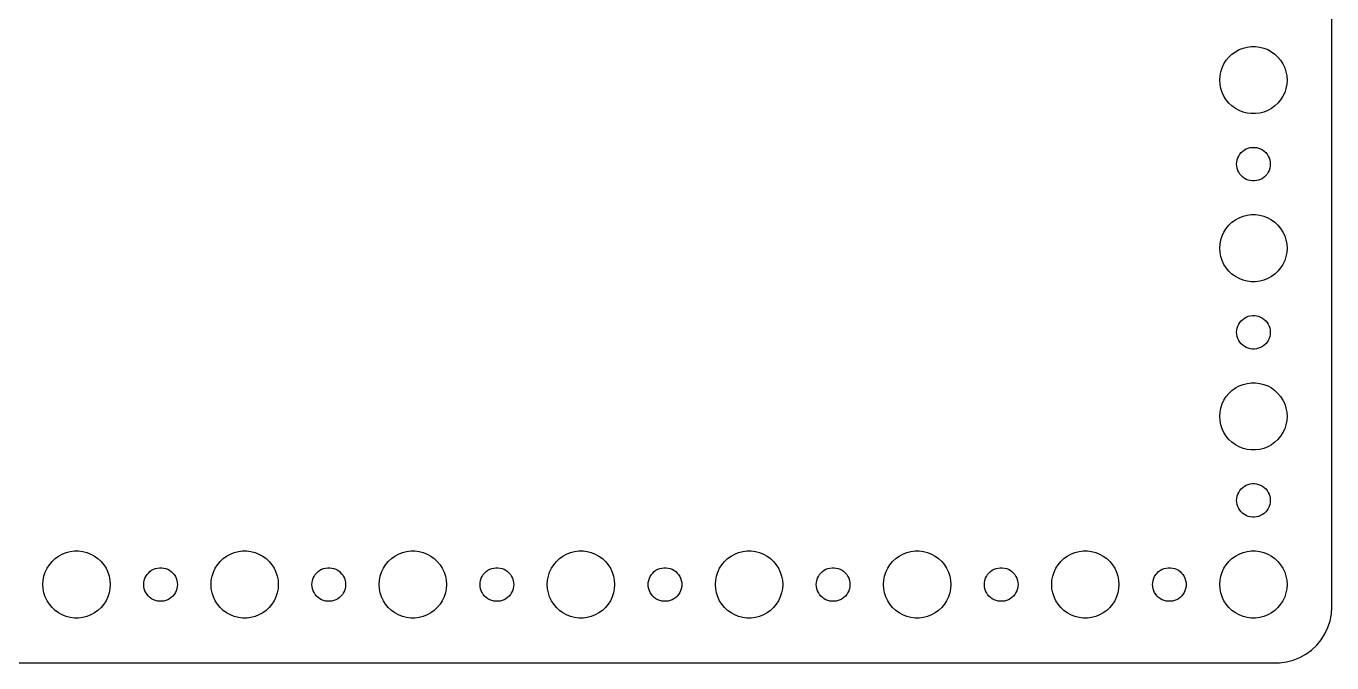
# Model space of a CAD drawing. Header units: metres. Extents: x -112 to 112, y -59 to 59.
# Drawn here: x -4.5 to 112, y -59.5 to -2.7 of the extents above; entities that cross this region are included whole.
import ezdxf

# ---------------------------------------------------------------- set-up
doc = ezdxf.new("R2010")
doc.units = ezdxf.units.M

msp = doc.modelspace()

# ---------------------------------------------------------------- linework, layer by layer
for p, q in [((112, -54.5), (112, 54.5)), ((103.723, -4.78551), (104.073, -4.64682)), ((104.073, -4.64682), (104.438, -4.55313)), ((104.438, -4.55313), (104.812, -4.50591)), ((104.812, -4.50591), (105.188, -4.50591)), ((105.188, -4.50591), (105.562, -4.55313)), ((105.562, -4.55313), (105.927, -4.64682)), ((105.927, -4.64682), (106.277, -4.78551)), ((102.371, -6.05473), (102.573, -5.73663)), ((102.573, -5.73663), (102.813, -5.44635)), ((102.813, -5.44635), (103.088, -5.18845)), ((103.088, -5.18845), (103.393, -4.96701)), ((103.393, -4.96701), (103.723, -4.78551)), ((106.277, -4.78551), (106.607, -4.96701)), ((106.607, -4.96701), (106.912, -5.18845)), ((106.912, -5.18845), (107.187, -5.44635)), ((107.187, -5.44635), (107.427, -5.73663)), ((107.427, -5.73663), (107.629, -6.05473)), ((102.024, -7.12399), (102.094, -6.75392)), ((102.094, -6.75392), (102.211, -6.39561)), ((102.211, -6.39561), (102.371, -6.05473)), ((107.629, -6.05473), (107.789, -6.39561)), ((107.789, -6.39561), (107.906, -6.75392)), ((107.906, -6.75392), (107.976, -7.12399)), ((102, -7.5), (102.024, -7.12399)), ((102.024, -7.87599), (102, -7.5)), ((102.094, -8.24606), (102.024, -7.87599)), ((107.976, -7.87599), (107.906, -8.24606)), ((107.976, -7.12399), (108, -7.5)), ((108, -7.5), (107.976, -7.87599)), ((102.211, -8.60437), (102.094, -8.24606)), ((102.371, -8.94525), (102.211, -8.60437)), ((102.573, -9.26335), (102.371, -8.94525)), ((102.813, -9.55363), (102.573, -9.26335)), ((107.427, -9.26335), (107.187, -9.55363)), ((107.629, -8.94525), (107.427, -9.26335)), ((107.789, -8.60437), (107.629, -8.94525)), ((107.906, -8.24606), (107.789, -8.60437)), ((103.088, -9.81154), (102.813, -9.55363)), ((103.393, -10.033), (103.088, -9.81154)), ((103.723, -10.2145), (103.393, -10.033)), ((104.073, -10.3532), (103.723, -10.2145)), ((104.438, -10.4469), (104.073, -10.3532)), ((104.812, -10.4941), (104.438, -10.4469)), ((105.562, -10.4469), (105.188, -10.4941)), ((105.927, -10.3532), (105.562, -10.4469)), ((106.277, -10.2145), (105.927, -10.3532)), ((106.607, -10.033), (106.277, -10.2145)), ((106.912, -9.81154), (106.607, -10.033)), ((107.187, -9.55363), (106.912, -9.81154)), ((105.188, -10.4941), (104.812, -10.4941)), ((103.786, -14.1183), (103.907, -13.9732)), ((103.907, -13.9732), (104.044, -13.8442)), ((104.044, -13.8442), (104.196, -13.7335)), ((104.196, -13.7335), (104.361, -13.6427)), ((104.361, -13.6427), (104.536, -13.5734)), ((104.536, -13.5734), (104.719, -13.5266)), ((104.719, -13.5266), (104.906, -13.5029)), ((104.906, -13.5029), (105.094, -13.5029)), ((105.094, -13.5029), (105.281, -13.5266)), ((105.281, -13.5266), (105.464, -13.5734)), ((105.464, -13.5734), (105.639, -13.6427)), ((105.639, -13.6427), (105.804, -13.7335)), ((105.804, -13.7335), (105.956, -13.8442)), ((105.956, -13.8442), (106.093, -13.9732)), ((106.093, -13.9732), (106.214, -14.1183)), ((103.5, -15), (103.512, -14.812)), ((103.512, -15.188), (103.5, -15)), ((103.512, -14.812), (103.547, -14.627)), ((103.547, -14.627), (103.605, -14.4478)), ((103.605, -14.4478), (103.686, -14.2774)), ((103.686, -14.2774), (103.786, -14.1183)), ((106.214, -14.1183), (106.314, -14.2774)), ((106.314, -14.2774), (106.395, -14.4478)), ((106.395, -14.4478), (106.453, -14.627)), ((106.453, -14.627), (106.488, -14.812)), ((106.488, -14.812), (106.5, -15)), ((106.5, -15), (106.488, -15.188)), ((103.547, -15.373), (103.512, -15.188)), ((103.605, -15.5522), (103.547, -15.373)), ((103.686, -15.7226), (103.605, -15.5522)), ((103.786, -15.8817), (103.686, -15.7226)), ((103.907, -16.0268), (103.786, -15.8817)), ((104.044, -16.1558), (103.907, -16.0268)), ((104.196, -16.2665), (104.044, -16.1558)), ((104.361, -16.3572), (104.196, -16.2665)), ((105.804, -16.2665), (105.639, -16.3572)), ((105.956, -16.1558), (105.804, -16.2665)), ((106.093, -16.0268), (105.956, -16.1558)), ((106.214, -15.8817), (106.093, -16.0268)), ((106.314, -15.7226), (106.214, -15.8817)), ((106.395, -15.5522), (106.314, -15.7226)), ((106.453, -15.373), (106.395, -15.5522)), ((106.488, -15.188), (106.453, -15.373)), ((104.536, -16.4266), (104.361, -16.3572)), ((104.719, -16.4734), (104.536, -16.4266)), ((104.906, -16.497), (104.719, -16.4734)), ((105.094, -16.497), (104.906, -16.497)), ((105.281, -16.4734), (105.094, -16.497)), ((105.464, -16.4266), (105.281, -16.4734)), ((105.639, -16.3572), (105.464, -16.4266)), ((103.393, -19.967), (103.723, -19.7855)), ((103.723, -19.7855), (104.073, -19.6468)), ((104.073, -19.6468), (104.438, -19.5531)), ((104.438, -19.5531), (104.812, -19.5059)), ((104.812, -19.5059), (105.188, -19.5059)), ((105.188, -19.5059), (105.562, -19.5531)), ((105.562, -19.5531), (105.927, -19.6468)), ((105.927, -19.6468), (106.277, -19.7855)), ((106.277, -19.7855), (106.607, -19.967)), ((102.371, -21.0547), (102.573, -20.7366)), ((102.573, -20.7366), (102.813, -20.4464)), ((102.813, -20.4464), (103.088, -20.1884)), ((103.088, -20.1884), (103.393, -19.967)), ((106.607, -19.967), (106.912, -20.1884)), ((106.912, -20.1884), (107.187, -20.4464)), ((107.187, -20.4464), (107.427, -20.7366)), ((107.427, -20.7366), (107.629, -21.0547)), ((102, -22.5), (102.024, -22.124)), ((102.024, -22.124), (102.094, -21.7539)), ((102.094, -21.7539), (102.211, -21.3956)), ((102.211, -21.3956), (102.371, -21.0547)), ((107.629, -21.0547), (107.789, -21.3956)), ((107.789, -21.3956), (107.906, -21.7539)), ((107.906, -21.7539), (107.976, -22.124)), ((107.976, -22.124), (108, -22.5)), ((102.024, -22.876), (102, -22.5)), ((102.094, -23.2461), (102.024, -22.876)), ((102.211, -23.6044), (102.094, -23.2461)), ((107.906, -23.2461), (107.789, -23.6044)), ((107.976, -22.876), (107.906, -23.2461)), ((108, -22.5), (107.976, -22.876)), ((102.371, -23.9453), (102.211, -23.6044)), ((102.573, -24.2634), (102.371, -23.9453)), ((102.813, -24.5536), (102.573, -24.2634)), ((107.427, -24.2634), (107.187, -24.5536)), ((107.629, -23.9453), (107.427, -24.2634)), ((107.789, -23.6044), (107.629, -23.9453)), ((103.088, -24.8115), (102.813, -24.5536)), ((103.393, -25.033), (103.088, -24.8115)), ((103.723, -25.2145), (103.393, -25.033)), ((104.073, -25.3532), (103.723, -25.2145)), ((104.438, -25.4469), (104.073, -25.3532)), ((104.812, -25.4941), (104.438, -25.4469)), ((105.188, -25.4941), (104.812, -25.4941)), ((105.562, -25.4469), (105.188, -25.4941)), ((105.927, -25.3532), (105.562, -25.4469)), ((106.277, -25.2145), (105.927, -25.3532)), ((106.607, -25.033), (106.277, -25.2145)), ((106.912, -24.8115), (106.607, -25.033)), ((107.187, -24.5536), (106.912, -24.8115)), ((103.686, -29.2774), (103.786, -29.1183)), ((103.786, -29.1183), (103.907, -28.9732)), ((103.907, -28.9732), (104.044, -28.8442)), ((104.044, -28.8442), (104.196, -28.7335)), ((104.196, -28.7335), (104.361, -28.6427)), ((104.361, -28.6427), (104.536, -28.5734)), ((104.536, -28.5734), (104.719, -28.5266)), ((104.719, -28.5266), (104.906, -28.503)), ((104.906, -28.503), (105.094, -28.503)), ((105.094, -28.503), (105.281, -28.5266)), ((105.281, -28.5266), (105.464, -28.5734)), ((105.464, -28.5734), (105.639, -28.6427)), ((105.639, -28.6427), (105.804, -28.7335)), ((105.804, -28.7335), (105.956, -28.8442)), ((105.956, -28.8442), (106.093, -28.9732)), ((106.093, -28.9732), (106.214, -29.1183)), ((106.214, -29.1183), (106.314, -29.2774)), ((103.5, -30), (103.512, -29.812)), ((103.512, -30.188), (103.5, -30)), ((103.512, -29.812), (103.547, -29.627)), ((103.547, -30.373), (103.512, -30.188)), ((103.547, -29.627), (103.605, -29.4478)), ((103.605, -29.4478), (103.686, -29.2774)), ((106.314, -29.2774), (106.395, -29.4478)), ((106.395, -29.4478), (106.453, -29.627)), ((106.453, -29.627), (106.488, -29.812)), ((106.488, -30.188), (106.453, -30.373)), ((106.488, -29.812), (106.5, -30)), ((106.5, -30), (106.488, -30.188)), ((103.605, -30.5522), (103.547, -30.373)), ((103.686, -30.7226), (103.605, -30.5522)), ((103.786, -30.8817), (103.686, -30.7226)), ((103.907, -31.0268), (103.786, -30.8817)), ((104.044, -31.1558), (103.907, -31.0268)), ((104.196, -31.2665), (104.044, -31.1558)), ((104.361, -31.3572), (104.196, -31.2665)), ((104.536, -31.4266), (104.361, -31.3572)), ((104.719, -31.4734), (104.536, -31.4266)), ((105.464, -31.4266), (105.281, -31.4734)), ((105.639, -31.3572), (105.464, -31.4266)), ((105.804, -31.2665), (105.639, -31.3572)), ((105.956, -31.1558), (105.804, -31.2665)), ((106.093, -31.0268), (105.956, -31.1558)), ((106.214, -30.8817), (106.093, -31.0268)), ((106.314, -30.7226), (106.214, -30.8817)), ((106.395, -30.5522), (106.314, -30.7226)), ((106.453, -30.373), (106.395, -30.5522)), ((104.906, -31.497), (104.719, -31.4734)), ((105.094, -31.497), (104.906, -31.497)), ((105.281, -31.4734), (105.094, -31.497)), ((103.393, -34.967), (103.723, -34.7855)), ((103.723, -34.7855), (104.073, -34.6468)), ((104.073, -34.6468), (104.438, -34.5531)), ((104.438, -34.5531), (104.812, -34.5059)), ((104.812, -34.5059), (105.188, -34.5059)), ((105.188, -34.5059), (105.562, -34.5531)), ((105.562, -34.5531), (105.927, -34.6468)), ((105.927, -34.6468), (106.277, -34.7855)), ((106.277, -34.7855), (106.607, -34.967)), ((102.211, -36.3956), (102.371, -36.0547)), ((102.371, -36.0547), (102.573, -35.7366)), ((102.573, -35.7366), (102.813, -35.4464)), ((102.813, -35.4464), (103.088, -35.1885)), ((103.088, -35.1885), (103.393, -34.967)), ((106.607, -34.967), (106.912, -35.1885)), ((106.912, -35.1885), (107.187, -35.4464)), ((107.187, -35.4464), (107.427, -35.7366)), ((107.427, -35.7366), (107.629, -36.0547)), ((107.629, -36.0547), (107.789, -36.3956)), ((102, -37.5), (102.024, -37.124)), ((102.024, -37.124), (102.094, -36.7539)), ((102.094, -36.7539), (102.211, -36.3956)), ((107.789, -36.3956), (107.906, -36.7539)), ((107.906, -36.7539), (107.976, -37.124)), ((107.976, -37.124), (108, -37.5)), ((102.024, -37.876), (102, -37.5)), ((102.094, -38.2461), (102.024, -37.876)), ((102.211, -38.6044), (102.094, -38.2461)), ((107.906, -38.2461), (107.789, -38.6044)), ((107.976, -37.876), (107.906, -38.2461)), ((108, -37.5), (107.976, -37.876)), ((102.371, -38.9453), (102.211, -38.6044)), ((102.573, -39.2634), (102.371, -38.9453)), ((102.813, -39.5536), (102.573, -39.2634)), ((103.088, -39.8115), (102.813, -39.5536)), ((107.187, -39.5536), (106.912, -39.8115)), ((107.427, -39.2634), (107.187, -39.5536)), ((107.629, -38.9453), (107.427, -39.2634)), ((107.789, -38.6044), (107.629, -38.9453)), ((103.393, -40.033), (103.088, -39.8115)), ((103.723, -40.2145), (103.393, -40.033)), ((104.073, -40.3532), (103.723, -40.2145)), ((104.438, -40.4469), (104.073, -40.3532)), ((104.812, -40.4941), (104.438, -40.4469)), ((105.188, -40.4941), (104.812, -40.4941)), ((105.562, -40.4469), (105.188, -40.4941)), ((105.927, -40.3532), (105.562, -40.4469)), ((106.277, -40.2145), (105.927, -40.3532)), ((106.607, -40.033), (106.277, -40.2145)), ((106.912, -39.8115), (106.607, -40.033)), ((103.686, -44.2774), (103.786, -44.1183)), ((103.786, -44.1183), (103.907, -43.9732)), ((103.907, -43.9732), (104.044, -43.8442)), ((104.044, -43.8442), (104.196, -43.7335)), ((104.196, -43.7335), (104.361, -43.6428)), ((104.361, -43.6428), (104.536, -43.5734)), ((104.536, -43.5734), (104.719, -43.5266)), ((104.719, -43.5266), (104.906, -43.503)), ((104.906, -43.503), (105.094, -43.503)), ((105.094, -43.503), (105.281, -43.5266)), ((105.281, -43.5266), (105.464, -43.5734)), ((105.464, -43.5734), (105.639, -43.6428)), ((105.639, -43.6428), (105.804, -43.7335)), ((105.804, -43.7335), (105.956, -43.8442)), ((105.956, -43.8442), (106.093, -43.9732)), ((106.093, -43.9732), (106.214, -44.1183)), ((106.214, -44.1183), (106.314, -44.2774)), ((103.5, -45), (103.512, -44.812)), ((103.512, -45.188), (103.5, -45)), ((103.512, -44.812), (103.547, -44.627)), ((103.547, -45.373), (103.512, -45.188)), ((103.547, -44.627), (103.605, -44.4478)), ((103.605, -45.5522), (103.547, -45.373)), ((103.605, -44.4478), (103.686, -44.2774)), ((106.314, -44.2774), (106.395, -44.4478)), ((106.395, -44.4478), (106.453, -44.627)), ((106.453, -45.373), (106.395, -45.5522)), ((106.453, -44.627), (106.488, -44.812)), ((106.488, -45.188), (106.453, -45.373)), ((106.488, -44.812), (106.5, -45)), ((106.5, -45), (106.488, -45.188)), ((103.686, -45.7226), (103.605, -45.5522)), ((103.786, -45.8817), (103.686, -45.7226)), ((103.907, -46.0268), (103.786, -45.8817)), ((104.044, -46.1558), (103.907, -46.0268)), ((104.196, -46.2665), (104.044, -46.1558)), ((104.361, -46.3572), (104.196, -46.2665)), ((104.536, -46.4266), (104.361, -46.3572)), ((104.719, -46.4734), (104.536, -46.4266)), ((104.906, -46.497), (104.719, -46.4734)), ((105.094, -46.497), (104.906, -46.497)), ((105.281, -46.4734), (105.094, -46.497)), ((105.464, -46.4266), (105.281, -46.4734)), ((105.639, -46.3572), (105.464, -46.4266)), ((105.804, -46.2665), (105.639, -46.3572)), ((105.956, -46.1558), (105.804, -46.2665)), ((106.093, -46.0268), (105.956, -46.1558)), ((106.214, -45.8817), (106.093, -46.0268)), ((106.314, -45.7226), (106.214, -45.8817)), ((106.395, -45.5522), (106.314, -45.7226)), ((-1.91226, -50.1885), (-1.60747, -49.967)), ((-1.60747, -49.967), (-1.27733, -49.7855)), ((-1.27733, -49.7855), (-0.92705, -49.6468)), ((-0.92705, -49.6468), (-0.56213, -49.5531)), ((-0.56213, -49.5531), (-0.18837, -49.5059)), ((-0.18837, -49.5059), (0.18837, -49.5059)), ((0.18837, -49.5059), (0.56213, -49.5531)), ((0.56213, -49.5531), (0.92705, -49.6468)), ((0.92705, -49.6468), (1.27733, -49.7855)), ((1.27733, -49.7855), (1.60747, -49.967)), ((1.60747, -49.967), (1.91226, -50.1885)), ((13.0877, -50.1885), (13.3925, -49.967)), ((13.3925, -49.967), (13.7227, -49.7855)), ((13.7227, -49.7855), (14.0729, -49.6468)), ((14.0729, -49.6468), (14.4379, -49.5531)), ((14.4379, -49.5531), (14.8116, -49.5059)), ((14.8116, -49.5059), (15.1884, -49.5059)), ((15.1884, -49.5059), (15.5621, -49.5531)), ((15.5621, -49.5531), (15.927, -49.6468)), ((15.927, -49.6468), (16.2773, -49.7855)), ((16.2773, -49.7855), (16.6075, -49.967)), ((16.6075, -49.967), (16.9123, -50.1885)), ((28.0877, -50.1885), (28.3925, -49.967)), ((28.3925, -49.967), (28.7227, -49.7855)), ((28.7227, -49.7855), (29.0729, -49.6468)), ((29.0729, -49.6468), (29.4379, -49.5531)), ((29.4379, -49.5531), (29.8116, -49.5059)), ((29.8116, -49.5059), (30.1884, -49.5059)), ((30.1884, -49.5059), (30.5621, -49.5531)), ((30.5621, -49.5531), (30.927, -49.6468)), ((30.927, -49.6468), (31.2773, -49.7855)), ((31.2773, -49.7855), (31.6075, -49.967)), ((31.6075, -49.967), (31.9123, -50.1885)), ((43.0877, -50.1885), (43.3925, -49.967)), ((43.3925, -49.967), (43.7227, -49.7855)), ((43.7227, -49.7855), (44.0729, -49.6468)), ((44.0729, -49.6468), (44.4379, -49.5531)), ((44.4379, -49.5531), (44.8116, -49.5059)), ((44.8116, -49.5059), (45.1884, -49.5059)), ((45.1884, -49.5059), (45.5621, -49.5531)), ((45.5621, -49.5531), (45.927, -49.6468)), ((45.927, -49.6468), (46.2773, -49.7855)), ((46.2773, -49.7855), (46.6075, -49.967)), ((46.6075, -49.967), (46.9123, -50.1885)), ((58.0877, -50.1885), (58.3925, -49.967)), ((58.3925, -49.967), (58.7227, -49.7855)), ((58.7227, -49.7855), (59.0729, -49.6468)), ((59.0729, -49.6468), (59.4379, -49.5531)), ((59.4379, -49.5531), (59.8116, -49.5059)), ((59.8116, -49.5059), (60.1884, -49.5059)), ((60.1884, -49.5059), (60.5621, -49.5531)), ((60.5621, -49.5531), (60.927, -49.6468)), ((60.927, -49.6468), (61.2773, -49.7855)), ((61.2773, -49.7855), (61.6075, -49.967)), ((61.6075, -49.967), (61.9123, -50.1885)), ((73.0877, -50.1885), (73.3925, -49.967)), ((73.3925, -49.967), (73.7227, -49.7855)), ((73.7227, -49.7855), (74.073, -49.6468)), ((74.073, -49.6468), (74.4379, -49.5531)), ((74.4379, -49.5531), (74.8116, -49.5059)), ((74.8116, -49.5059), (75.1884, -49.5059)), ((75.1884, -49.5059), (75.5621, -49.5531)), ((75.5621, -49.5531), (75.927, -49.6468)), ((75.927, -49.6468), (76.2773, -49.7855)), ((76.2773, -49.7855), (76.6075, -49.967)), ((76.6075, -49.967), (76.9123, -50.1885)), ((88.0877, -50.1885), (88.3925, -49.967)), ((88.3925, -49.967), (88.7227, -49.7855)), ((88.7227, -49.7855), (89.073, -49.6468)), ((89.073, -49.6468), (89.4379, -49.5531)), ((89.4379, -49.5531), (89.8116, -49.5059)), ((89.8116, -49.5059), (90.1884, -49.5059)), ((90.1884, -49.5059), (90.5621, -49.5531)), ((90.5621, -49.5531), (90.927, -49.6468)), ((90.927, -49.6468), (91.2773, -49.7855)), ((91.2773, -49.7855), (91.6075, -49.967)), ((91.6075, -49.967), (91.9123, -50.1885)), ((103.088, -50.1885), (103.393, -49.967)), ((103.393, -49.967), (103.723, -49.7855)), ((103.723, -49.7855), (104.073, -49.6468)), ((104.073, -49.6468), (104.438, -49.5531)), ((104.438, -49.5531), (104.812, -49.5059)), ((104.812, -49.5059), (105.188, -49.5059)), ((105.188, -49.5059), (105.562, -49.5531)), ((105.562, -49.5531), (105.927, -49.6468)), ((105.927, -49.6468), (106.277, -49.7855)), ((106.277, -49.7855), (106.607, -49.967)), ((106.607, -49.967), (106.912, -50.1885)), ((-2.78932, -51.3956), (-2.62891, -51.0547)), ((-2.62891, -51.0547), (-2.42705, -50.7366)), ((-2.42705, -50.7366), (-2.1869, -50.4464)), ((-2.1869, -50.4464), (-1.91226, -50.1885)), ((1.91226, -50.1885), (2.1869, -50.4464)), ((2.1869, -50.4464), (2.42705, -50.7366)), ((2.42705, -50.7366), (2.62891, -51.0547)), ((2.62891, -51.0547), (2.78932, -51.3956)), ((6.54385, -51.3442), (6.69626, -51.2335)), ((6.69626, -51.2335), (6.86133, -51.1428)), ((6.86133, -51.1428), (7.03647, -51.0734)), ((7.03647, -51.0734), (7.21892, -51.0266)), ((7.21892, -51.0266), (7.40581, -51.003)), ((7.40581, -51.003), (7.59418, -51.003)), ((7.59418, -51.003), (7.78107, -51.0266)), ((7.78107, -51.0266), (7.96352, -51.0734)), ((7.96352, -51.0734), (8.13866, -51.1428)), ((8.13866, -51.1428), (8.30373, -51.2335)), ((8.30373, -51.2335), (8.45613, -51.3442)), ((12.2107, -51.3956), (12.3711, -51.0547)), ((12.3711, -51.0547), (12.5729, -50.7366)), ((12.5729, -50.7366), (12.8131, -50.4464)), ((12.8131, -50.4464), (13.0877, -50.1885)), ((16.9123, -50.1885), (17.1869, -50.4464)), ((17.1869, -50.4464), (17.427, -50.7366)), ((17.427, -50.7366), (17.6289, -51.0547)), ((17.6289, -51.0547), (17.7893, -51.3956)), ((21.5439, -51.3442), (21.6963, -51.2335)), ((21.6963, -51.2335), (21.8613, -51.1428)), ((21.8613, -51.1428), (22.0365, -51.0734)), ((22.0365, -51.0734), (22.2189, -51.0266)), ((22.2189, -51.0266), (22.4058, -51.003)), ((22.4058, -51.003), (22.5942, -51.003)), ((22.5942, -51.003), (22.7811, -51.0266)), ((22.7811, -51.0266), (22.9635, -51.0734)), ((22.9635, -51.0734), (23.1387, -51.1428)), ((23.1387, -51.1428), (23.3037, -51.2335)), ((23.3037, -51.2335), (23.4561, -51.3442)), ((27.2107, -51.3956), (27.3711, -51.0547)), ((27.3711, -51.0547), (27.5729, -50.7366)), ((27.5729, -50.7366), (27.8131, -50.4464)), ((27.8131, -50.4464), (28.0877, -50.1885)), ((31.9123, -50.1885), (32.1869, -50.4464)), ((32.1869, -50.4464), (32.427, -50.7366)), ((32.427, -50.7366), (32.6289, -51.0547)), ((32.6289, -51.0547), (32.7893, -51.3956)), ((36.5439, -51.3442), (36.6963, -51.2335)), ((36.6963, -51.2335), (36.8613, -51.1428)), ((36.8613, -51.1428), (37.0365, -51.0734)), ((37.0365, -51.0734), (37.2189, -51.0266)), ((37.2189, -51.0266), (37.4058, -51.003)), ((37.4058, -51.003), (37.5942, -51.003)), ((37.5942, -51.003), (37.7811, -51.0266)), ((37.7811, -51.0266), (37.9635, -51.0734)), ((37.9635, -51.0734), (38.1387, -51.1428)), ((38.1387, -51.1428), (38.3037, -51.2335)), ((38.3037, -51.2335), (38.4561, -51.3442)), ((42.2107, -51.3956), (42.3711, -51.0547)), ((42.3711, -51.0547), (42.5729, -50.7366)), ((42.5729, -50.7366), (42.8131, -50.4464)), ((42.8131, -50.4464), (43.0877, -50.1885)), ((46.9123, -50.1885), (47.1869, -50.4464)), ((47.1869, -50.4464), (47.427, -50.7366)), ((47.427, -50.7366), (47.6289, -51.0547)), ((47.6289, -51.0547), (47.7893, -51.3956)), ((51.5439, -51.3442), (51.6963, -51.2335)), ((51.6963, -51.2335), (51.8613, -51.1428)), ((51.8613, -51.1428), (52.0365, -51.0734)), ((52.0365, -51.0734), (52.2189, -51.0266)), ((52.2189, -51.0266), (52.4058, -51.003)), ((52.4058, -51.003), (52.5942, -51.003)), ((52.5942, -51.003), (52.7811, -51.0266)), ((52.7811, -51.0266), (52.9635, -51.0734)), ((52.9635, -51.0734), (53.1387, -51.1428)), ((53.1387, -51.1428), (53.3037, -51.2335)), ((53.3037, -51.2335), (53.4561, -51.3442)), ((57.2107, -51.3956), (57.3711, -51.0547)), ((57.3711, -51.0547), (57.5729, -50.7366)), ((57.5729, -50.7366), (57.8131, -50.4464)), ((57.8131, -50.4464), (58.0877, -50.1885)), ((61.9123, -50.1885), (62.1869, -50.4464)), ((62.1869, -50.4464), (62.427, -50.7366)), ((62.427, -50.7366), (62.6289, -51.0547)), ((62.6289, -51.0547), (62.7893, -51.3956)), ((66.5439, -51.3442), (66.6963, -51.2335)), ((66.6963, -51.2335), (66.8613, -51.1428)), ((66.8613, -51.1428), (67.0365, -51.0734)), ((67.0365, -51.0734), (67.2189, -51.0266)), ((67.2189, -51.0266), (67.4058, -51.003)), ((67.4058, -51.003), (67.5942, -51.003)), ((67.5942, -51.003), (67.7811, -51.0266)), ((67.7811, -51.0266), (67.9635, -51.0734)), ((67.9635, -51.0734), (68.1387, -51.1428)), ((68.1387, -51.1428), (68.3037, -51.2335)), ((68.3037, -51.2335), (68.4561, -51.3442)), ((72.2107, -51.3956), (72.3711, -51.0547)), ((72.3711, -51.0547), (72.573, -50.7366)), ((72.573, -50.7366), (72.8131, -50.4464)), ((72.8131, -50.4464), (73.0877, -50.1885)), ((76.9123, -50.1885), (77.1869, -50.4464)), ((77.1869, -50.4464), (77.427, -50.7366)), ((77.427, -50.7366), (77.6289, -51.0547)), ((77.6289, -51.0547), (77.7893, -51.3956)), ((81.5439, -51.3442), (81.6963, -51.2335)), ((81.6963, -51.2335), (81.8613, -51.1428)), ((81.8613, -51.1428), (82.0365, -51.0734)), ((82.0365, -51.0734), (82.2189, -51.0266)), ((82.2189, -51.0266), (82.4058, -51.003)), ((82.4058, -51.003), (82.5942, -51.003)), ((82.5942, -51.003), (82.7811, -51.0266)), ((82.7811, -51.0266), (82.9635, -51.0734)), ((82.9635, -51.0734), (83.1387, -51.1428)), ((83.1387, -51.1428), (83.3037, -51.2335)), ((83.3037, -51.2335), (83.4561, -51.3442)), ((87.2107, -51.3956), (87.3711, -51.0547)), ((87.3711, -51.0547), (87.573, -50.7366)), ((87.573, -50.7366), (87.8131, -50.4464)), ((87.8131, -50.4464), (88.0877, -50.1885)), ((91.9123, -50.1885), (92.1869, -50.4464)), ((92.1869, -50.4464), (92.427, -50.7366)), ((92.427, -50.7366), (92.6289, -51.0547)), ((92.6289, -51.0547), (92.7893, -51.3956)), ((96.5439, -51.3442), (96.6963, -51.2335)), ((96.6963, -51.2335), (96.8613, -51.1428)), ((96.8613, -51.1428), (97.0365, -51.0734)), ((97.0365, -51.0734), (97.2189, -51.0266)), ((97.2189, -51.0266), (97.4058, -51.003)), ((97.4058, -51.003), (97.5942, -51.003)), ((97.5942, -51.003), (97.7811, -51.0266)), ((97.7811, -51.0266), (97.9635, -51.0734)), ((97.9635, -51.0734), (98.1387, -51.1428)), ((98.1387, -51.1428), (98.3037, -51.2335)), ((98.3037, -51.2335), (98.4561, -51.3442)), ((102.211, -51.3956), (102.371, -51.0547)), ((102.371, -51.0547), (102.573, -50.7366)), ((102.573, -50.7366), (102.813, -50.4464)), ((102.813, -50.4464), (103.088, -50.1885)), ((106.912, -50.1885), (107.187, -50.4464)), ((107.187, -50.4464), (107.427, -50.7366)), ((107.427, -50.7366), (107.629, -51.0547)), ((107.629, -51.0547), (107.789, -51.3956)), ((-3, -52.5), (-2.97633, -52.124)), ((-2.97633, -52.124), (-2.90575, -51.7539)), ((-2.90575, -51.7539), (-2.78932, -51.3956)), ((2.78932, -51.3956), (2.90575, -51.7539)), ((2.90575, -51.7539), (2.97633, -52.124)), ((2.97633, -52.124), (3, -52.5)), ((6, -52.5), (6.01183, -52.312)), ((6.01183, -52.312), (6.04712, -52.127)), ((6.04712, -52.127), (6.10533, -51.9478)), ((6.10533, -51.9478), (6.18553, -51.7774)), ((6.18553, -51.7774), (6.28647, -51.6183)), ((6.28647, -51.6183), (6.40654, -51.4732)), ((6.40654, -51.4732), (6.54385, -51.3442)), ((8.45613, -51.3442), (8.59344, -51.4732)), ((8.59344, -51.4732), (8.71352, -51.6183)), ((8.71352, -51.6183), (8.81445, -51.7774)), ((8.81445, -51.7774), (8.89465, -51.9478)), ((8.89465, -51.9478), (8.95287, -52.127)), ((8.95287, -52.127), (8.98816, -52.312)), ((8.98816, -52.312), (9, -52.5)), ((12, -52.5), (12.0237, -52.124)), ((12.0237, -52.124), (12.0942, -51.7539)), ((12.0942, -51.7539), (12.2107, -51.3956)), ((17.7893, -51.3956), (17.9057, -51.7539)), ((17.9057, -51.7539), (17.9763, -52.124)), ((17.9763, -52.124), (18, -52.5)), ((21, -52.5), (21.0118, -52.312)), ((21.0118, -52.312), (21.0471, -52.127)), ((21.0471, -52.127), (21.1053, -51.9478)), ((21.1053, -51.9478), (21.1855, -51.7774)), ((21.1855, -51.7774), (21.2865, -51.6183)), ((21.2865, -51.6183), (21.4065, -51.4732)), ((21.4065, -51.4732), (21.5439, -51.3442)), ((23.4561, -51.3442), (23.5934, -51.4732)), ((23.5934, -51.4732), (23.7135, -51.6183)), ((23.7135, -51.6183), (23.8145, -51.7774)), ((23.8145, -51.7774), (23.8947, -51.9478)), ((23.8947, -51.9478), (23.9529, -52.127)), ((23.9529, -52.127), (23.9882, -52.312)), ((23.9882, -52.312), (24, -52.5)), ((27, -52.5), (27.0237, -52.124)), ((27.0237, -52.124), (27.0942, -51.7539)), ((27.0942, -51.7539), (27.2107, -51.3956)), ((32.7893, -51.3956), (32.9057, -51.7539)), ((32.9057, -51.7539), (32.9763, -52.124)), ((32.9763, -52.124), (33, -52.5)), ((36, -52.5), (36.0118, -52.312)), ((36.0118, -52.312), (36.0471, -52.127)), ((36.0471, -52.127), (36.1053, -51.9478)), ((36.1053, -51.9478), (36.1855, -51.7774)), ((36.1855, -51.7774), (36.2865, -51.6183)), ((36.2865, -51.6183), (36.4065, -51.4732)), ((36.4065, -51.4732), (36.5439, -51.3442)), ((38.4561, -51.3442), (38.5934, -51.4732)), ((38.5934, -51.4732), (38.7135, -51.6183)), ((38.7135, -51.6183), (38.8145, -51.7774)), ((38.8145, -51.7774), (38.8947, -51.9478)), ((38.8947, -51.9478), (38.9529, -52.127)), ((38.9529, -52.127), (38.9882, -52.312)), ((38.9882, -52.312), (39, -52.5)), ((42, -52.5), (42.0237, -52.124)), ((42.0237, -52.124), (42.0942, -51.7539)), ((42.0942, -51.7539), (42.2107, -51.3956)), ((47.7893, -51.3956), (47.9057, -51.7539)), ((47.9057, -51.7539), (47.9763, -52.124)), ((47.9763, -52.124), (48, -52.5)), ((51, -52.5), (51.0118, -52.312)), ((51.0118, -52.312), (51.0471, -52.127)), ((51.0471, -52.127), (51.1053, -51.9478)), ((51.1053, -51.9478), (51.1855, -51.7774)), ((51.1855, -51.7774), (51.2865, -51.6183)), ((51.2865, -51.6183), (51.4065, -51.4732)), ((51.4065, -51.4732), (51.5439, -51.3442)), ((53.4561, -51.3442), (53.5934, -51.4732)), ((53.5934, -51.4732), (53.7135, -51.6183)), ((53.7135, -51.6183), (53.8145, -51.7774)), ((53.8145, -51.7774), (53.8947, -51.9478)), ((53.8947, -51.9478), (53.9529, -52.127)), ((53.9529, -52.127), (53.9882, -52.312)), ((53.9882, -52.312), (54, -52.5)), ((57, -52.5), (57.0237, -52.124)), ((57.0237, -52.124), (57.0942, -51.7539)), ((57.0942, -51.7539), (57.2107, -51.3956)), ((62.7893, -51.3956), (62.9057, -51.7539)), ((62.9057, -51.7539), (62.9763, -52.124)), ((62.9763, -52.124), (63, -52.5)), ((66, -52.5), (66.0118, -52.312)), ((66.0118, -52.312), (66.0471, -52.127)), ((66.0471, -52.127), (66.1053, -51.9478)), ((66.1053, -51.9478), (66.1855, -51.7774)), ((66.1855, -51.7774), (66.2865, -51.6183)), ((66.2865, -51.6183), (66.4065, -51.4732)), ((66.4065, -51.4732), (66.5439, -51.3442)), ((68.4561, -51.3442), (68.5934, -51.4732)), ((68.5934, -51.4732), (68.7135, -51.6183)), ((68.7135, -51.6183), (68.8145, -51.7774)), ((68.8145, -51.7774), (68.8947, -51.9478)), ((68.8947, -51.9478), (68.9529, -52.127)), ((68.9529, -52.127), (68.9882, -52.312)), ((68.9882, -52.312), (69, -52.5)), ((72, -52.5), (72.0237, -52.124)), ((72.0237, -52.124), (72.0943, -51.7539)), ((72.0943, -51.7539), (72.2107, -51.3956)), ((77.7893, -51.3956), (77.9057, -51.7539)), ((77.9057, -51.7539), (77.9763, -52.124)), ((77.9763, -52.124), (78, -52.5)), ((81, -52.5), (81.0118, -52.312)), ((81.0118, -52.312), (81.0471, -52.127)), ((81.0471, -52.127), (81.1053, -51.9478)), ((81.1053, -51.9478), (81.1855, -51.7774)), ((81.1855, -51.7774), (81.2865, -51.6183)), ((81.2865, -51.6183), (81.4065, -51.4732)), ((81.4065, -51.4732), (81.5439, -51.3442)), ((83.4561, -51.3442), (83.5934, -51.4732)), ((83.5934, -51.4732), (83.7135, -51.6183)), ((83.7135, -51.6183), (83.8145, -51.7774)), ((83.8145, -51.7774), (83.8947, -51.9478)), ((83.8947, -51.9478), (83.9529, -52.127)), ((83.9529, -52.127), (83.9882, -52.312)), ((83.9882, -52.312), (84, -52.5)), ((87, -52.5), (87.0237, -52.124)), ((87.0237, -52.124), (87.0943, -51.7539)), ((87.0943, -51.7539), (87.2107, -51.3956)), ((92.7893, -51.3956), (92.9057, -51.7539)), ((92.9057, -51.7539), (92.9763, -52.124)), ((92.9763, -52.124), (93, -52.5)), ((96, -52.5), (96.0118, -52.312)), ((96.0118, -52.312), (96.0471, -52.127)), ((96.0471, -52.127), (96.1053, -51.9478)), ((96.1053, -51.9478), (96.1855, -51.7774)), ((96.1855, -51.7774), (96.2865, -51.6183)), ((96.2865, -51.6183), (96.4065, -51.4732)), ((96.4065, -51.4732), (96.5439, -51.3442)), ((98.4561, -51.3442), (98.5934, -51.4732)), ((98.5934, -51.4732), (98.7135, -51.6183)), ((98.7135, -51.6183), (98.8145, -51.7774)), ((98.8145, -51.7774), (98.8947, -51.9478)), ((98.8947, -51.9478), (98.9529, -52.127)), ((98.9529, -52.127), (98.9882, -52.312)), ((98.9882, -52.312), (99, -52.5)), ((102, -52.5), (102.024, -52.124)), ((102.024, -52.124), (102.094, -51.7539)), ((102.094, -51.7539), (102.211, -51.3956)), ((107.789, -51.3956), (107.906, -51.7539)), ((107.906, -51.7539), (107.976, -52.124)), ((107.976, -52.124), (108, -52.5)), ((-2.97633, -52.876), (-3, -52.5)), ((-2.90575, -53.2461), (-2.97633, -52.876)), ((-2.78932, -53.6044), (-2.90575, -53.2461)), ((2.90575, -53.2461), (2.78932, -53.6044)), ((2.97633, -52.876), (2.90575, -53.2461)), ((3, -52.5), (2.97633, -52.876)), ((6.01183, -52.688), (6, -52.5)), ((6.04712, -52.873), (6.01183, -52.688)), ((6.10533, -53.0522), (6.04712, -52.873)), ((6.18553, -53.2226), (6.10533, -53.0522)), ((6.28647, -53.3817), (6.18553, -53.2226)), ((6.40654, -53.5268), (6.28647, -53.3817)), ((6.54385, -53.6558), (6.40654, -53.5268)), ((8.59344, -53.5268), (8.45613, -53.6558)), ((8.71352, -53.3817), (8.59344, -53.5268)), ((8.81445, -53.2226), (8.71352, -53.3817)), ((8.89465, -53.0522), (8.81445, -53.2226)), ((8.95287, -52.873), (8.89465, -53.0522)), ((8.98816, -52.688), (8.95287, -52.873)), ((9, -52.5), (8.98816, -52.688)), ((12.0237, -52.876), (12, -52.5)), ((12.0942, -53.2461), (12.0237, -52.876)), ((12.2107, -53.6044), (12.0942, -53.2461)), ((17.9057, -53.2461), (17.7893, -53.6044)), ((17.9763, -52.876), (17.9057, -53.2461)), ((18, -52.5), (17.9763, -52.876)), ((21.0118, -52.688), (21, -52.5)), ((21.0471, -52.873), (21.0118, -52.688)), ((21.1053, -53.0522), (21.0471, -52.873)), ((21.1855, -53.2226), (21.1053, -53.0522)), ((21.2865, -53.3817), (21.1855, -53.2226)), ((21.4065, -53.5268), (21.2865, -53.3817)), ((21.5439, -53.6558), (21.4065, -53.5268)), ((23.5934, -53.5268), (23.4561, -53.6558)), ((23.7135, -53.3817), (23.5934, -53.5268)), ((23.8145, -53.2226), (23.7135, -53.3817)), ((23.8947, -53.0522), (23.8145, -53.2226)), ((23.9529, -52.873), (23.8947, -53.0522)), ((23.9882, -52.688), (23.9529, -52.873)), ((24, -52.5), (23.9882, -52.688)), ((27.0237, -52.876), (27, -52.5)), ((27.0942, -53.2461), (27.0237, -52.876)), ((27.2107, -53.6044), (27.0942, -53.2461)), ((32.9057, -53.2461), (32.7893, -53.6044)), ((32.9763, -52.876), (32.9057, -53.2461)), ((33, -52.5), (32.9763, -52.876)), ((36.0118, -52.688), (36, -52.5)), ((36.0471, -52.873), (36.0118, -52.688)), ((36.1053, -53.0522), (36.0471, -52.873)), ((36.1855, -53.2226), (36.1053, -53.0522)), ((36.2865, -53.3817), (36.1855, -53.2226)), ((36.4065, -53.5268), (36.2865, -53.3817)), ((36.5439, -53.6558), (36.4065, -53.5268)), ((38.5934, -53.5268), (38.4561, -53.6558)), ((38.7135, -53.3817), (38.5934, -53.5268)), ((38.8145, -53.2226), (38.7135, -53.3817)), ((38.8947, -53.0522), (38.8145, -53.2226)), ((38.9529, -52.873), (38.8947, -53.0522)), ((38.9882, -52.688), (38.9529, -52.873)), ((39, -52.5), (38.9882, -52.688)), ((42.0237, -52.876), (42, -52.5)), ((42.0942, -53.2461), (42.0237, -52.876)), ((42.2107, -53.6044), (42.0942, -53.2461)), ((47.9057, -53.2461), (47.7893, -53.6044)), ((47.9763, -52.876), (47.9057, -53.2461)), ((48, -52.5), (47.9763, -52.876)), ((51.0118, -52.688), (51, -52.5)), ((51.0471, -52.873), (51.0118, -52.688)), ((51.1053, -53.0522), (51.0471, -52.873)), ((51.1855, -53.2226), (51.1053, -53.0522)), ((51.2865, -53.3817), (51.1855, -53.2226)), ((51.4065, -53.5268), (51.2865, -53.3817)), ((51.5439, -53.6558), (51.4065, -53.5268)), ((53.5934, -53.5268), (53.4561, -53.6558)), ((53.7135, -53.3817), (53.5934, -53.5268)), ((53.8145, -53.2226), (53.7135, -53.3817)), ((53.8947, -53.0522), (53.8145, -53.2226)), ((53.9529, -52.873), (53.8947, -53.0522)), ((53.9882, -52.688), (53.9529, -52.873)), ((54, -52.5), (53.9882, -52.688)), ((57.0237, -52.876), (57, -52.5)), ((57.0942, -53.2461), (57.0237, -52.876)), ((57.2107, -53.6044), (57.0942, -53.2461)), ((62.9057, -53.2461), (62.7893, -53.6044)), ((62.9763, -52.876), (62.9057, -53.2461)), ((63, -52.5), (62.9763, -52.876)), ((66.0118, -52.688), (66, -52.5)), ((66.0471, -52.873), (66.0118, -52.688)), ((66.1053, -53.0522), (66.0471, -52.873)), ((66.1855, -53.2226), (66.1053, -53.0522)), ((66.2865, -53.3817), (66.1855, -53.2226)), ((66.4065, -53.5268), (66.2865, -53.3817)), ((66.5439, -53.6558), (66.4065, -53.5268)), ((68.5934, -53.5268), (68.4561, -53.6558)), ((68.7135, -53.3817), (68.5934, -53.5268)), ((68.8145, -53.2226), (68.7135, -53.3817)), ((68.8947, -53.0522), (68.8145, -53.2226)), ((68.9529, -52.873), (68.8947, -53.0522)), ((68.9882, -52.688), (68.9529, -52.873)), ((69, -52.5), (68.9882, -52.688)), ((72.0237, -52.876), (72, -52.5)), ((72.0943, -53.2461), (72.0237, -52.876)), ((72.2107, -53.6044), (72.0943, -53.2461)), ((77.9057, -53.2461), (77.7893, -53.6044)), ((77.9763, -52.876), (77.9057, -53.2461)), ((78, -52.5), (77.9763, -52.876)), ((81.0118, -52.688), (81, -52.5)), ((81.0471, -52.873), (81.0118, -52.688)), ((81.1053, -53.0522), (81.0471, -52.873)), ((81.1855, -53.2226), (81.1053, -53.0522)), ((81.2865, -53.3817), (81.1855, -53.2226)), ((81.4065, -53.5268), (81.2865, -53.3817)), ((81.5439, -53.6558), (81.4065, -53.5268)), ((83.5934, -53.5268), (83.4561, -53.6558)), ((83.7135, -53.3817), (83.5934, -53.5268)), ((83.8145, -53.2226), (83.7135, -53.3817)), ((83.8947, -53.0522), (83.8145, -53.2226)), ((83.9529, -52.873), (83.8947, -53.0522)), ((83.9882, -52.688), (83.9529, -52.873)), ((84, -52.5), (83.9882, -52.688)), ((87.0237, -52.876), (87, -52.5)), ((87.0943, -53.2461), (87.0237, -52.876)), ((87.2107, -53.6044), (87.0943, -53.2461)), ((92.9057, -53.2461), (92.7893, -53.6044)), ((92.9763, -52.876), (92.9057, -53.2461)), ((93, -52.5), (92.9763, -52.876)), ((96.0118, -52.688), (96, -52.5)), ((96.0471, -52.873), (96.0118, -52.688)), ((96.1053, -53.0522), (96.0471, -52.873)), ((96.1855, -53.2226), (96.1053, -53.0522)), ((96.2865, -53.3817), (96.1855, -53.2226)), ((96.4065, -53.5268), (96.2865, -53.3817)), ((96.5439, -53.6558), (96.4065, -53.5268)), ((98.5934, -53.5268), (98.4561, -53.6558)), ((98.7135, -53.3817), (98.5934, -53.5268)), ((98.8145, -53.2226), (98.7135, -53.3817)), ((98.8947, -53.0522), (98.8145, -53.2226)), ((98.9529, -52.873), (98.8947, -53.0522)), ((98.9882, -52.688), (98.9529, -52.873)), ((99, -52.5), (98.9882, -52.688)), ((102.024, -52.876), (102, -52.5)), ((102.094, -53.2461), (102.024, -52.876)), ((102.211, -53.6044), (102.094, -53.2461)), ((107.906, -53.2461), (107.789, -53.6044)), ((107.976, -52.876), (107.906, -53.2461)), ((108, -52.5), (107.976, -52.876)), ((-2.62891, -53.9453), (-2.78932, -53.6044)), ((-2.42705, -54.2634), (-2.62891, -53.9453)), ((-2.1869, -54.5536), (-2.42705, -54.2634)), ((-1.91226, -54.8115), (-2.1869, -54.5536)), ((2.1869, -54.5536), (1.91226, -54.8115)), ((2.42705, -54.2634), (2.1869, -54.5536)), ((2.62891, -53.9453), (2.42705, -54.2634)), ((2.78932, -53.6044), (2.62891, -53.9453)), ((6.69626, -53.7665), (6.54385, -53.6558)), ((6.86133, -53.8572), (6.69626, -53.7665)), ((7.03647, -53.9266), (6.86133, -53.8572)), ((7.21892, -53.9734), (7.03647, -53.9266)), ((7.40581, -53.997), (7.21892, -53.9734)), ((7.59418, -53.997), (7.40581, -53.997)), ((7.78107, -53.9734), (7.59418, -53.997)), ((7.96352, -53.9266), (7.78107, -53.9734)), ((8.13866, -53.8572), (7.96352, -53.9266)), ((8.30373, -53.7665), (8.13866, -53.8572)), ((8.45613, -53.6558), (8.30373, -53.7665)), ((12.3711, -53.9453), (12.2107, -53.6044)), ((12.5729, -54.2634), (12.3711, -53.9453)), ((12.8131, -54.5536), (12.5729, -54.2634)), ((13.0877, -54.8115), (12.8131, -54.5536)), ((17.1869, -54.5536), (16.9123, -54.8115)), ((17.427, -54.2634), (17.1869, -54.5536)), ((17.6289, -53.9453), (17.427, -54.2634)), ((17.7893, -53.6044), (17.6289, -53.9453)), ((21.6963, -53.7665), (21.5439, -53.6558)), ((21.8613, -53.8572), (21.6963, -53.7665)), ((22.0365, -53.9266), (21.8613, -53.8572)), ((22.2189, -53.9734), (22.0365, -53.9266)), ((22.4058, -53.997), (22.2189, -53.9734)), ((22.5942, -53.997), (22.4058, -53.997)), ((22.7811, -53.9734), (22.5942, -53.997)), ((22.9635, -53.9266), (22.7811, -53.9734)), ((23.1387, -53.8572), (22.9635, -53.9266)), ((23.3037, -53.7665), (23.1387, -53.8572)), ((23.4561, -53.6558), (23.3037, -53.7665)), ((27.3711, -53.9453), (27.2107, -53.6044)), ((27.5729, -54.2634), (27.3711, -53.9453)), ((27.8131, -54.5536), (27.5729, -54.2634)), ((28.0877, -54.8115), (27.8131, -54.5536)), ((32.1869, -54.5536), (31.9123, -54.8115)), ((32.427, -54.2634), (32.1869, -54.5536)), ((32.6289, -53.9453), (32.427, -54.2634)), ((32.7893, -53.6044), (32.6289, -53.9453)), ((36.6963, -53.7665), (36.5439, -53.6558)), ((36.8613, -53.8572), (36.6963, -53.7665)), ((37.0365, -53.9266), (36.8613, -53.8572)), ((37.2189, -53.9734), (37.0365, -53.9266)), ((37.4058, -53.997), (37.2189, -53.9734)), ((37.5942, -53.997), (37.4058, -53.997)), ((37.7811, -53.9734), (37.5942, -53.997)), ((37.9635, -53.9266), (37.7811, -53.9734)), ((38.1387, -53.8572), (37.9635, -53.9266)), ((38.3037, -53.7665), (38.1387, -53.8572)), ((38.4561, -53.6558), (38.3037, -53.7665)), ((42.3711, -53.9453), (42.2107, -53.6044)), ((42.5729, -54.2634), (42.3711, -53.9453)), ((42.8131, -54.5536), (42.5729, -54.2634)), ((43.0877, -54.8115), (42.8131, -54.5536)), ((47.1869, -54.5536), (46.9123, -54.8115)), ((47.427, -54.2634), (47.1869, -54.5536)), ((47.6289, -53.9453), (47.427, -54.2634)), ((47.7893, -53.6044), (47.6289, -53.9453)), ((51.6963, -53.7665), (51.5439, -53.6558)), ((51.8613, -53.8572), (51.6963, -53.7665)), ((52.0365, -53.9266), (51.8613, -53.8572)), ((52.2189, -53.9734), (52.0365, -53.9266)), ((52.4058, -53.997), (52.2189, -53.9734)), ((52.5942, -53.997), (52.4058, -53.997)), ((52.7811, -53.9734), (52.5942, -53.997)), ((52.9635, -53.9266), (52.7811, -53.9734)), ((53.1387, -53.8572), (52.9635, -53.9266)), ((53.3037, -53.7665), (53.1387, -53.8572)), ((53.4561, -53.6558), (53.3037, -53.7665)), ((57.3711, -53.9453), (57.2107, -53.6044)), ((57.5729, -54.2634), (57.3711, -53.9453)), ((57.8131, -54.5536), (57.5729, -54.2634)), ((58.0877, -54.8115), (57.8131, -54.5536)), ((62.1869, -54.5536), (61.9123, -54.8115)), ((62.427, -54.2634), (62.1869, -54.5536)), ((62.6289, -53.9453), (62.427, -54.2634)), ((62.7893, -53.6044), (62.6289, -53.9453)), ((66.6963, -53.7665), (66.5439, -53.6558)), ((66.8613, -53.8572), (66.6963, -53.7665)), ((67.0365, -53.9266), (66.8613, -53.8572)), ((67.2189, -53.9734), (67.0365, -53.9266)), ((67.4058, -53.997), (67.2189, -53.9734)), ((67.5942, -53.997), (67.4058, -53.997)), ((67.7811, -53.9734), (67.5942, -53.997)), ((67.9635, -53.9266), (67.7811, -53.9734)), ((68.1387, -53.8572), (67.9635, -53.9266)), ((68.3037, -53.7665), (68.1387, -53.8572)), ((68.4561, -53.6558), (68.3037, -53.7665)), ((72.3711, -53.9453), (72.2107, -53.6044)), ((72.573, -54.2634), (72.3711, -53.9453)), ((72.8131, -54.5536), (72.573, -54.2634)), ((73.0877, -54.8115), (72.8131, -54.5536)), ((77.1869, -54.5536), (76.9123, -54.8115)), ((77.427, -54.2634), (77.1869, -54.5536)), ((77.6289, -53.9453), (77.427, -54.2634)), ((77.7893, -53.6044), (77.6289, -53.9453)), ((81.6963, -53.7665), (81.5439, -53.6558)), ((81.8613, -53.8572), (81.6963, -53.7665)), ((82.0365, -53.9266), (81.8613, -53.8572)), ((82.2189, -53.9734), (82.0365, -53.9266)), ((82.4058, -53.997), (82.2189, -53.9734)), ((82.5942, -53.997), (82.4058, -53.997)), ((82.7811, -53.9734), (82.5942, -53.997)), ((82.9635, -53.9266), (82.7811, -53.9734)), ((83.1387, -53.8572), (82.9635, -53.9266)), ((83.3037, -53.7665), (83.1387, -53.8572)), ((83.4561, -53.6558), (83.3037, -53.7665)), ((87.3711, -53.9453), (87.2107, -53.6044)), ((87.573, -54.2634), (87.3711, -53.9453)), ((87.8131, -54.5536), (87.573, -54.2634)), ((88.0877, -54.8115), (87.8131, -54.5536)), ((92.1869, -54.5536), (91.9123, -54.8115)), ((92.427, -54.2634), (92.1869, -54.5536)), ((92.6289, -53.9453), (92.427, -54.2634)), ((92.7893, -53.6044), (92.6289, -53.9453)), ((96.6963, -53.7665), (96.5439, -53.6558)), ((96.8613, -53.8572), (96.6963, -53.7665)), ((97.0365, -53.9266), (96.8613, -53.8572)), ((97.2189, -53.9734), (97.0365, -53.9266)), ((97.4058, -53.997), (97.2189, -53.9734)), ((97.5942, -53.997), (97.4058, -53.997)), ((97.7811, -53.9734), (97.5942, -53.997)), ((97.9635, -53.9266), (97.7811, -53.9734)), ((98.1387, -53.8572), (97.9635, -53.9266)), ((98.3037, -53.7665), (98.1387, -53.8572)), ((98.4561, -53.6558), (98.3037, -53.7665)), ((102.371, -53.9453), (102.211, -53.6044)), ((102.573, -54.2634), (102.371, -53.9453)), ((102.813, -54.5536), (102.573, -54.2634)), ((103.088, -54.8115), (102.813, -54.5536)), ((107.187, -54.5536), (106.912, -54.8115)), ((107.427, -54.2634), (107.187, -54.5536)), ((107.629, -53.9453), (107.427, -54.2634)), ((107.789, -53.6044), (107.629, -53.9453)), ((111.961, -55.1267), (112, -54.5)), ((-1.60747, -55.033), (-1.91226, -54.8115)), ((-1.27733, -55.2145), (-1.60747, -55.033)), ((-0.92705, -55.3532), (-1.27733, -55.2145)), ((-0.56213, -55.4469), (-0.92705, -55.3532)), ((-0.18837, -55.4941), (-0.56213, -55.4469)), ((0.18837, -55.4941), (-0.18837, -55.4941)), ((0.56213, -55.4469), (0.18837, -55.4941)), ((0.92705, -55.3532), (0.56213, -55.4469)), ((1.27733, -55.2145), (0.92705, -55.3532)), ((1.60747, -55.033), (1.27733, -55.2145)), ((1.91226, -54.8115), (1.60747, -55.033)), ((13.3925, -55.033), (13.0877, -54.8115)), ((13.7227, -55.2145), (13.3925, -55.033)), ((14.0729, -55.3532), (13.7227, -55.2145)), ((14.4379, -55.4469), (14.0729, -55.3532)), ((14.8116, -55.4941), (14.4379, -55.4469)), ((15.1884, -55.4941), (14.8116, -55.4941)), ((15.5621, -55.4469), (15.1884, -55.4941)), ((15.927, -55.3532), (15.5621, -55.4469)), ((16.2773, -55.2145), (15.927, -55.3532)), ((16.6075, -55.033), (16.2773, -55.2145)), ((16.9123, -54.8115), (16.6075, -55.033)), ((28.3925, -55.033), (28.0877, -54.8115)), ((28.7227, -55.2145), (28.3925, -55.033)), ((29.0729, -55.3532), (28.7227, -55.2145)), ((29.4379, -55.4469), (29.0729, -55.3532)), ((29.8116, -55.4941), (29.4379, -55.4469)), ((30.1884, -55.4941), (29.8116, -55.4941)), ((30.5621, -55.4469), (30.1884, -55.4941)), ((30.927, -55.3532), (30.5621, -55.4469)), ((31.2773, -55.2145), (30.927, -55.3532)), ((31.6075, -55.033), (31.2773, -55.2145)), ((31.9123, -54.8115), (31.6075, -55.033)), ((43.3925, -55.033), (43.0877, -54.8115)), ((43.7227, -55.2145), (43.3925, -55.033)), ((44.0729, -55.3532), (43.7227, -55.2145)), ((44.4379, -55.4469), (44.0729, -55.3532)), ((44.8116, -55.4941), (44.4379, -55.4469)), ((45.1884, -55.4941), (44.8116, -55.4941)), ((45.5621, -55.4469), (45.1884, -55.4941)), ((45.927, -55.3532), (45.5621, -55.4469)), ((46.2773, -55.2145), (45.927, -55.3532)), ((46.6075, -55.033), (46.2773, -55.2145)), ((46.9123, -54.8115), (46.6075, -55.033)), ((58.3925, -55.033), (58.0877, -54.8115)), ((58.7227, -55.2145), (58.3925, -55.033)), ((59.0729, -55.3532), (58.7227, -55.2145)), ((59.4379, -55.4469), (59.0729, -55.3532)), ((59.8116, -55.4941), (59.4379, -55.4469)), ((60.1884, -55.4941), (59.8116, -55.4941)), ((60.5621, -55.4469), (60.1884, -55.4941)), ((60.927, -55.3532), (60.5621, -55.4469)), ((61.2773, -55.2145), (60.927, -55.3532)), ((61.6075, -55.033), (61.2773, -55.2145)), ((61.9123, -54.8115), (61.6075, -55.033)), ((73.3925, -55.033), (73.0877, -54.8115)), ((73.7227, -55.2145), (73.3925, -55.033)), ((74.073, -55.3532), (73.7227, -55.2145)), ((74.4379, -55.4469), (74.073, -55.3532)), ((74.8116, -55.4941), (74.4379, -55.4469)), ((75.1884, -55.4941), (74.8116, -55.4941)), ((75.5621, -55.4469), (75.1884, -55.4941)), ((75.927, -55.3532), (75.5621, -55.4469)), ((76.2773, -55.2145), (75.927, -55.3532)), ((76.6075, -55.033), (76.2773, -55.2145)), ((76.9123, -54.8115), (76.6075, -55.033)), ((88.3925, -55.033), (88.0877, -54.8115)), ((88.7227, -55.2145), (88.3925, -55.033)), ((89.073, -55.3532), (88.7227, -55.2145)), ((89.4379, -55.4469), (89.073, -55.3532)), ((89.8116, -55.4941), (89.4379, -55.4469)), ((90.1884, -55.4941), (89.8116, -55.4941)), ((90.5621, -55.4469), (90.1884, -55.4941)), ((90.927, -55.3532), (90.5621, -55.4469)), ((91.2773, -55.2145), (90.927, -55.3532)), ((91.6075, -55.033), (91.2773, -55.2145)), ((91.9123, -54.8115), (91.6075, -55.033)), ((103.393, -55.033), (103.088, -54.8115)), ((103.723, -55.2145), (103.393, -55.033)), ((104.073, -55.3532), (103.723, -55.2145)), ((104.438, -55.4469), (104.073, -55.3532)), ((104.812, -55.4941), (104.438, -55.4469)), ((105.188, -55.4941), (104.812, -55.4941)), ((105.562, -55.4469), (105.188, -55.4941)), ((105.927, -55.3532), (105.562, -55.4469)), ((106.277, -55.2145), (105.927, -55.3532)), ((106.607, -55.033), (106.277, -55.2145)), ((106.912, -54.8115), (106.607, -55.033)), ((111.649, -56.3406), (111.843, -55.7434)), ((111.843, -55.7434), (111.961, -55.1267)), ((111.045, -57.4389), (111.382, -56.9088)), ((111.382, -56.9088), (111.649, -56.3406)), ((110.187, -58.3526), (110.645, -57.9227)), ((110.645, -57.9227), (111.045, -57.4389)), ((107.314, -59.4901), (107.937, -59.4114)), ((107.937, -59.4114), (108.545, -59.2553)), ((108.545, -59.2553), (109.129, -59.0241)), ((109.129, -59.0241), (109.679, -58.7216)), ((109.679, -58.7216), (110.187, -58.3526)), ((-107.314, -59.4901), (107.314, -59.4901))]:
    msp.add_line(p, q)

doc.saveas('drawing.dxf')
